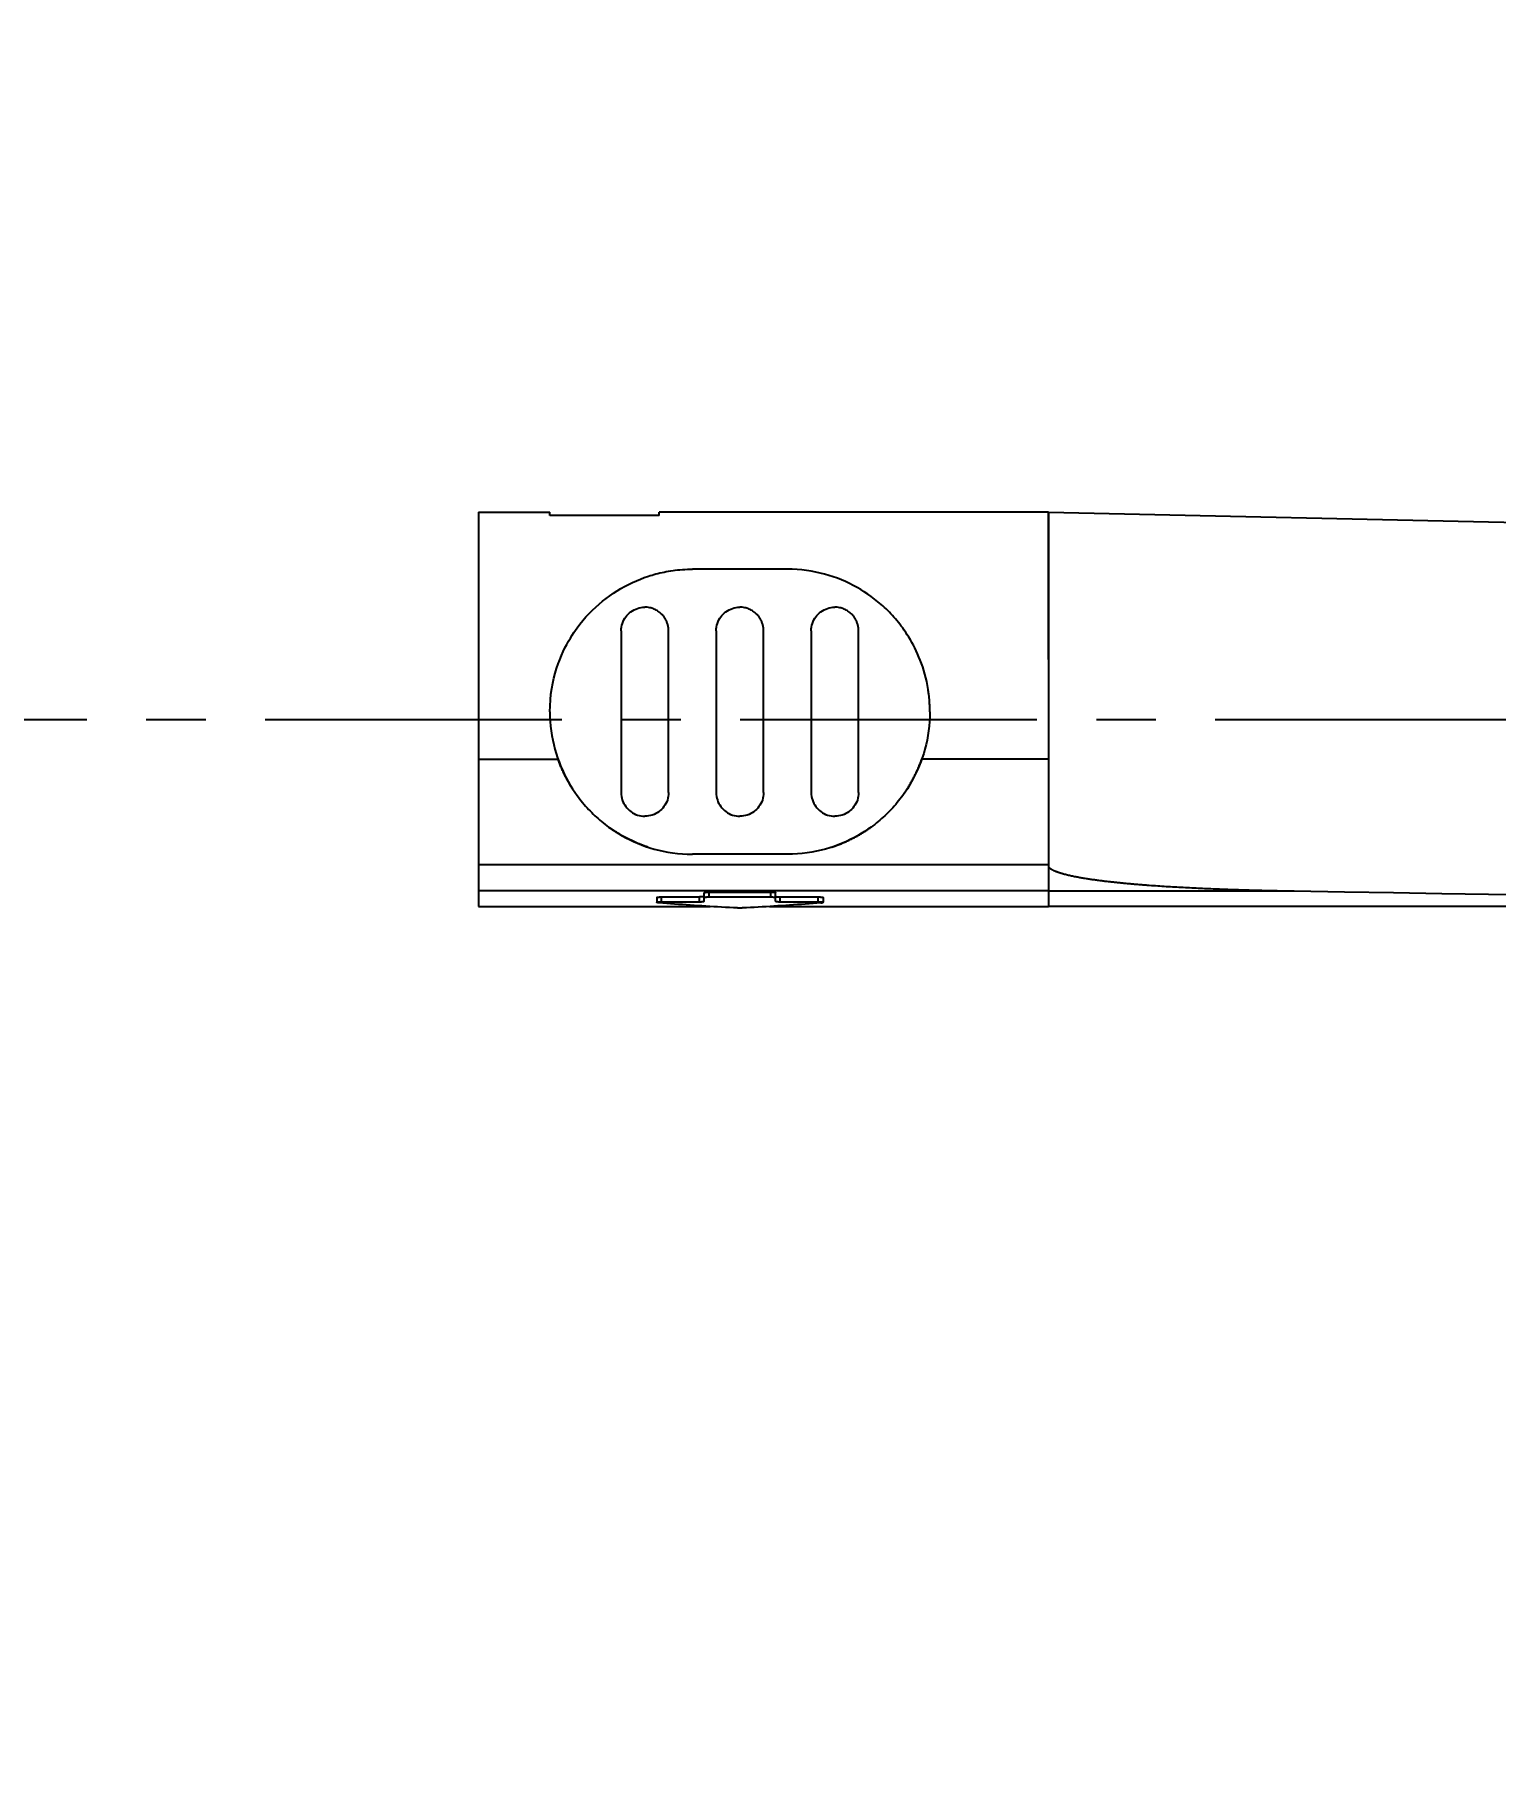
# Model space of a CAD drawing. Header units: inches. Extents: x 0 to 77285, y -118 to 40065.
# Drawn here: x 12879.8 to 12910.55, y 23683.55 to 23719.97 of the extents above; entities that cross this region are included whole.
import ezdxf

# ---------------------------------------------------------------- set-up
doc = ezdxf.new("R2010")
doc.units = ezdxf.units.IN
doc.header["$LTSCALE"] = 5
doc.header["$MEASUREMENT"] = 0
doc.linetypes.add('CENTER', pattern=[2, 1.25, -0.25, 0.25, -0.25])
doc.layers.add('11', color=1, linetype='CENTER')
doc.layers.add('55', color=5, linetype='Continuous')
doc.styles.add('SCI', font='')
doc.styles.get('SCI').set_extended_font_data('Gulim')
doc.dimstyles.new('SCH', dxfattribs={"dimtxt": 2.5, "dimasz": 2, "dimexe": 1.25, "dimexo": 0.625, "dimtad": 1, "dimdec": 8, "dimtxsty": 'SCI', "dimcen": 2.5, "dimclrd": 4, "dimclre": 4, "dimclrt": 7, "dimadec": 8, "dimazin": 2, "dimtfac": 1, "dimtdec": 8, "dimtmove": 0, "dimatfit": 3, "dimfxl": 1, "dimarcsym": 0})

# ---------------------------------------------------------------- blocks, each defined once
blk = doc.blocks.new('A$Cd609bd9b')
for p, q in [((-4.361, -358.504), (-3.898, -337.004)), ((3.942, -337.004), (3.942, -358.504)), ((3.612, -358.504), (3.612, -353.336)), ((-1.262, -358.504), (-4.361, -358.504)), ((-4.361, -358.504), (0.839, -358.504)), ((-4.361, -358.504), (-4.361, -366.704)), ((0.839, -358.504), (3.942, -358.504)), ((0.839, -358.504), (0.839, -361.176)), ((3.064, -358.504), (3.064, -370.504)), ((3.609, -358.504), (3.609, -370.504)), ((0.839, -361.176), (0.839, -361.176)), ((1.539, -362.504), (-1.861, -362.504)), ((2.547, -362.712), (2.547, -362.713)), ((3.839, -363.354), (3.738, -363.354)), ((3.839, -364.154), (3.839, -363.354)), ((-1.861, -363.504), (1.539, -363.504)), ((-3.161, -364.004), (-3.161, -366.004)), ((2.839, -364.004), (2.839, -366.004)), ((3.839, -364.154), (3.738, -364.154)), ((1.539, -364.504), (-1.861, -364.504)), ((3.737, -364.354), (3.636, -364.354)), ((3.825, -364.254), (3.652, -364.254)), ((3.737, -365.654), (3.737, -364.354)), ((-1.861, -365.504), (1.539, -365.504)), ((3.737, -365.654), (3.636, -365.654)), ((3.825, -365.754), (3.652, -365.754)), ((3.839, -365.854), (3.738, -365.854)), ((3.839, -366.654), (3.839, -365.854)), ((-4.293, -366.704), (-4.361, -366.704)), ((1.539, -366.504), (-1.861, -366.504)), ((3.839, -366.654), (3.738, -366.654)), ((2.547, -367.295), (2.547, -367.296)), ((-1.861, -367.504), (1.539, -367.504)), ((0.839, -370.504), (0.839, -368.833)), ((0.839, -368.833), (0.839, -368.833)), ((-4.361, -370.504), (-4.361, -369.004)), ((-4.293, -369.004), (-4.361, -369.004)), ((-4.361, -370.504), (3.939, -370.504))]:
    blk.add_line(p, q)
for points in [[(3.612, -353.336), (3.63, -352.278), (3.647, -351.243), (3.663, -350.23), (3.68, -349.241), (3.696, -348.275), (3.711, -347.334), (3.726, -346.418), (3.741, -345.527), (3.755, -344.662), (3.768, -343.823), (3.781, -343.011), (3.794, -342.227), (3.806, -341.47), (3.818, -340.743), (3.829, -340.044), (3.84, -339.375), (3.85, -338.736), (3.86, -338.127), (3.869, -337.55), (3.878, -337.004)], [(3.108, -358.504), (3.111, -358.501), (3.114, -358.499), (3.117, -358.496), (3.12, -358.493), (3.123, -358.49), (3.125, -358.486), (3.128, -358.483), (3.131, -358.48), (3.133, -358.477), (3.136, -358.473), (3.138, -358.47), (3.14, -358.466), (3.143, -358.463), (3.145, -358.46), (3.147, -358.456), (3.15, -358.452), (3.152, -358.449), (3.154, -358.445), (3.156, -358.442), (3.158, -358.438), (3.16, -358.434), (3.162, -358.43), (3.164, -358.426), (3.166, -358.423), (3.168, -358.419), (3.17, -358.415), (3.172, -358.411), (3.174, -358.407), (3.176, -358.403), (3.178, -358.399), (3.18, -358.395), (3.182, -358.391), (3.184, -358.387), (3.185, -358.383), (3.187, -358.379), (3.189, -358.375), (3.191, -358.37), (3.192, -358.366), (3.194, -358.362), (3.196, -358.358), (3.197, -358.354), (3.199, -358.35), (3.2, -358.346), (3.202, -358.342), (3.204, -358.338), (3.205, -358.334), (3.207, -358.329), (3.208, -358.325), (3.21, -358.321), (3.211, -358.317), (3.213, -358.313), (3.214, -358.309), (3.216, -358.305), (3.217, -358.3), (3.218, -358.296), (3.22, -358.292), (3.221, -358.288), (3.223, -358.284), (3.224, -358.28), (3.225, -358.275), (3.227, -358.271), (3.228, -358.267), (3.229, -358.263), (3.231, -358.259), (3.232, -358.255), (3.233, -358.251), (3.234, -358.247), (3.236, -358.242), (3.237, -358.238), (3.238, -358.234), (3.239, -358.23), (3.241, -358.226), (3.242, -358.222), (3.243, -358.217), (3.244, -358.213), (3.245, -358.209), (3.247, -358.205), (3.248, -358.201), (3.249, -358.197), (3.25, -358.192), (3.256, -358.171), (3.261, -358.15), (3.267, -358.129), (3.272, -358.107), (3.277, -358.086), (3.282, -358.065), (3.287, -358.043), (3.292, -358.021), (3.296, -358), (3.301, -357.978), (3.305, -357.957), (3.309, -357.935), (3.314, -357.913), (3.318, -357.892), (3.322, -357.87), (3.326, -357.848), (3.329, -357.826), (3.333, -357.804), (3.337, -357.783), (3.341, -357.761), (3.344, -357.739), (3.348, -357.717), (3.351, -357.695), (3.355, -357.673), (3.358, -357.651), (3.361, -357.629), (3.364, -357.607), (3.368, -357.585), (3.371, -357.563), (3.374, -357.541), (3.377, -357.519), (3.38, -357.497), (3.383, -357.475), (3.386, -357.453), (3.389, -357.43), (3.392, -357.408), (3.394, -357.386), (3.397, -357.364), (3.4, -357.342), (3.403, -357.32), (3.405, -357.298), (3.408, -357.276), (3.41, -357.253), (3.413, -357.231), (3.415, -357.209), (3.418, -357.187), (3.42, -357.165), (3.423, -357.142), (3.425, -357.12), (3.428, -357.098), (3.43, -357.076), (3.432, -357.054), (3.434, -357.031), (3.437, -357.009), (3.439, -356.987), (3.441, -356.965), (3.443, -356.943), (3.445, -356.92), (3.447, -356.898), (3.45, -356.876), (3.452, -356.854), (3.454, -356.831), (3.456, -356.809), (3.458, -356.787), (3.46, -356.765), (3.462, -356.742), (3.464, -356.72), (3.466, -356.698), (3.467, -356.675), (3.469, -356.653), (3.471, -356.631), (3.473, -356.609), (3.475, -356.586), (3.477, -356.564), (3.478, -356.542), (3.48, -356.519), (3.482, -356.497), (3.484, -356.475), (3.485, -356.452), (3.487, -356.43), (3.49, -356.386), (3.494, -356.341), (3.497, -356.296), (3.5, -356.252), (3.503, -356.207), (3.506, -356.162), (3.509, -356.118), (3.512, -356.073), (3.515, -356.028), (3.517, -355.984), (3.52, -355.939), (3.523, -355.894), (3.525, -355.85), (3.528, -355.805), (3.531, -355.76), (3.533, -355.715), (3.535, -355.671), (3.538, -355.626), (3.54, -355.581), (3.542, -355.537), (3.545, -355.492), (3.547, -355.447), (3.549, -355.402), (3.551, -355.358), (3.553, -355.313), (3.555, -355.268), (3.557, -355.223), (3.559, -355.178), (3.561, -355.134), (3.563, -355.089), (3.565, -355.044), (3.567, -354.999), (3.568, -354.955), (3.57, -354.91), (3.572, -354.865), (3.574, -354.82), (3.575, -354.775), (3.577, -354.73), (3.578, -354.686), (3.58, -354.641), (3.581, -354.596), (3.583, -354.551), (3.584, -354.506), (3.586, -354.462), (3.587, -354.417), (3.588, -354.372), (3.59, -354.327), (3.591, -354.282), (3.592, -354.237), (3.594, -354.193), (3.595, -354.148), (3.596, -354.103), (3.597, -354.058), (3.598, -354.013), (3.599, -353.968), (3.6, -353.923), (3.601, -353.879), (3.602, -353.834), (3.603, -353.789), (3.604, -353.744), (3.605, -353.724), (3.605, -353.703), (3.606, -353.683), (3.606, -353.662), (3.607, -353.642), (3.607, -353.622), (3.607, -353.601), (3.608, -353.581), (3.608, -353.56), (3.609, -353.54), (3.609, -353.52), (3.609, -353.499), (3.61, -353.479), (3.61, -353.458), (3.61, -353.438), (3.611, -353.418), (3.611, -353.397), (3.611, -353.377), (3.612, -353.356), (3.612, -353.336)], [(3.939, -364.379), (3.939, -364.086), (3.939, -363.792), (3.939, -363.498), (3.939, -363.204), (3.939, -362.911), (3.939, -362.617), (3.939, -362.323), (3.939, -362.029), (3.939, -361.736), (3.939, -361.442), (3.939, -361.148), (3.939, -360.854), (3.939, -360.56), (3.939, -360.267), (3.939, -359.973), (3.939, -359.679), (3.939, -359.385), (3.939, -359.092), (3.939, -358.798), (3.939, -358.504)], [(-0.161, -361.004), (-0.185, -361.004), (-0.209, -361.005), (-0.232, -361.005), (-0.256, -361.006), (-0.28, -361.006), (-0.303, -361.008), (-0.327, -361.009), (-0.351, -361.01), (-0.374, -361.012), (-0.398, -361.013), (-0.421, -361.015), (-0.445, -361.018), (-0.468, -361.02), (-0.491, -361.022), (-0.515, -361.025), (-0.538, -361.028), (-0.561, -361.031), (-0.584, -361.034), (-0.607, -361.038), (-0.63, -361.041), (-0.714, -361.056), (-0.796, -361.072), (-0.875, -361.09), (-0.953, -361.111), (-1.029, -361.132), (-1.103, -361.156), (-1.175, -361.18), (-1.244, -361.207), (-1.312, -361.234), (-1.378, -361.262), (-1.442, -361.291), (-1.504, -361.322), (-1.564, -361.352), (-1.621, -361.384), (-1.677, -361.415), (-1.731, -361.448), (-1.782, -361.48), (-1.832, -361.512), (-1.879, -361.545), (-1.925, -361.577), (-1.964, -361.606), (-2.003, -361.636), (-2.042, -361.667), (-2.079, -361.698), (-2.116, -361.729), (-2.153, -361.761), (-2.188, -361.793), (-2.223, -361.825), (-2.257, -361.858), (-2.291, -361.891), (-2.324, -361.925), (-2.356, -361.959), (-2.387, -361.993), (-2.418, -362.028), (-2.448, -362.063), (-2.478, -362.098), (-2.506, -362.133), (-2.534, -362.169), (-2.562, -362.205), (-2.588, -362.241), (-2.638, -362.312), (-2.687, -362.385), (-2.733, -362.46), (-2.778, -362.537), (-2.821, -362.616), (-2.862, -362.697), (-2.9, -362.78), (-2.936, -362.865), (-2.97, -362.951), (-3.002, -363.04), (-3.031, -363.129), (-3.057, -363.221), (-3.081, -363.314), (-3.102, -363.408), (-3.119, -363.504), (-3.134, -363.601), (-3.146, -363.7), (-3.154, -363.8), (-3.159, -363.902), (-3.161, -364.004)], [(-0.161, -361.004), (-0.058, -361.006), (0.044, -361.011), (0.144, -361.02), (0.243, -361.031), (0.341, -361.046), (0.437, -361.064), (0.532, -361.085), (0.625, -361.109), (0.717, -361.135), (0.806, -361.164), (0.894, -361.196), (0.981, -361.23), (1.065, -361.266), (1.148, -361.305), (1.229, -361.346), (1.307, -361.388), (1.384, -361.433), (1.459, -361.479), (1.532, -361.527), (1.602, -361.577), (1.64, -361.605), (1.678, -361.634), (1.716, -361.664), (1.752, -361.694), (1.789, -361.724), (1.824, -361.755), (1.859, -361.787), (1.894, -361.819), (1.928, -361.851), (1.962, -361.884), (1.995, -361.918), (2.027, -361.952), (2.059, -361.986), (2.09, -362.021), (2.121, -362.057), (2.151, -362.093), (2.181, -362.129), (2.21, -362.166), (2.238, -362.203), (2.266, -362.241), (2.314, -362.308), (2.36, -362.378), (2.405, -362.451), (2.449, -362.525), (2.491, -362.602), (2.531, -362.681), (2.57, -362.763), (2.606, -362.847), (2.641, -362.932), (2.673, -363.02), (2.703, -363.11), (2.73, -363.202), (2.754, -363.296), (2.776, -363.391), (2.794, -363.489), (2.81, -363.589), (2.822, -363.69), (2.831, -363.793), (2.837, -363.898), (2.839, -364.004)], [(0.766, -361.151), (0.77, -361.152), (0.773, -361.153), (0.777, -361.155), (0.781, -361.156), (0.784, -361.157), (0.788, -361.158), (0.791, -361.159), (0.795, -361.161), (0.799, -361.162), (0.802, -361.163), (0.806, -361.164), (0.81, -361.166), (0.813, -361.167), (0.817, -361.168), (0.821, -361.169), (0.824, -361.171), (0.828, -361.172), (0.832, -361.173), (0.835, -361.174), (0.839, -361.176)], [(1.564, -361.55), (1.559, -361.547), (1.555, -361.544), (1.551, -361.541), (1.547, -361.538), (1.542, -361.535), (1.538, -361.532), (1.534, -361.529), (1.53, -361.526), (1.525, -361.523), (1.521, -361.52), (1.517, -361.517), (1.513, -361.514), (1.508, -361.512), (1.504, -361.509), (1.5, -361.506), (1.495, -361.503), (1.491, -361.5), (1.487, -361.497), (1.482, -361.494), (1.478, -361.492), (1.46, -361.48), (1.442, -361.469), (1.424, -361.457), (1.406, -361.446), (1.388, -361.435), (1.369, -361.424), (1.351, -361.413), (1.332, -361.402), (1.314, -361.392), (1.295, -361.381), (1.276, -361.371), (1.257, -361.361), (1.238, -361.351), (1.219, -361.341), (1.2, -361.331), (1.181, -361.321), (1.162, -361.312), (1.142, -361.302), (1.123, -361.293), (1.104, -361.284), (1.091, -361.278), (1.078, -361.272), (1.065, -361.266), (1.052, -361.26), (1.038, -361.254), (1.025, -361.249), (1.012, -361.243), (0.999, -361.238), (0.986, -361.232), (0.973, -361.227), (0.959, -361.221), (0.946, -361.216), (0.933, -361.211), (0.919, -361.205), (0.906, -361.2), (0.893, -361.195), (0.879, -361.19), (0.866, -361.185), (0.852, -361.18), (0.839, -361.176)], [(2.689, -363.068), (2.687, -363.063), (2.685, -363.057), (2.683, -363.051), (2.681, -363.045), (2.68, -363.04), (2.678, -363.034), (2.676, -363.028), (2.674, -363.022), (2.672, -363.017), (2.67, -363.011), (2.668, -363.005), (2.666, -363), (2.664, -362.994), (2.662, -362.988), (2.659, -362.982), (2.657, -362.977), (2.655, -362.971), (2.653, -362.965), (2.651, -362.96), (2.649, -362.954), (2.642, -362.934), (2.634, -362.915), (2.626, -362.895), (2.618, -362.875), (2.61, -362.856), (2.602, -362.836), (2.594, -362.817), (2.585, -362.797), (2.577, -362.778), (2.568, -362.759), (2.559, -362.739), (2.55, -362.72), (2.541, -362.701), (2.532, -362.682), (2.523, -362.663), (2.513, -362.644), (2.503, -362.626), (2.494, -362.607), (2.484, -362.588), (2.474, -362.57), (2.465, -362.554), (2.456, -362.537), (2.447, -362.521), (2.438, -362.505), (2.428, -362.489), (2.419, -362.473), (2.409, -362.457), (2.4, -362.442), (2.39, -362.426), (2.38, -362.41), (2.37, -362.394), (2.36, -362.379), (2.35, -362.363), (2.34, -362.348), (2.33, -362.333), (2.32, -362.317), (2.309, -362.302), (2.299, -362.287), (2.288, -362.272), (2.277, -362.257)], [(-1.861, -362.504), (-1.88, -362.504), (-1.898, -362.505), (-1.916, -362.507), (-1.934, -362.509), (-1.951, -362.512), (-1.968, -362.516), (-1.984, -362.519), (-2, -362.524), (-2.015, -362.529), (-2.03, -362.534), (-2.045, -362.539), (-2.059, -362.545), (-2.073, -362.551), (-2.086, -362.558), (-2.099, -362.564), (-2.111, -362.571), (-2.123, -362.578), (-2.134, -362.585), (-2.145, -362.592), (-2.155, -362.6), (-2.172, -362.613), (-2.189, -362.627), (-2.206, -362.642), (-2.222, -362.658), (-2.237, -362.674), (-2.251, -362.692), (-2.265, -362.71), (-2.278, -362.729), (-2.291, -362.748), (-2.302, -362.768), (-2.313, -362.789), (-2.323, -362.811), (-2.331, -362.833), (-2.339, -362.856), (-2.346, -362.879), (-2.351, -362.903), (-2.355, -362.928), (-2.359, -362.953), (-2.361, -362.978), (-2.361, -363.004)], [(1.539, -362.504), (1.581, -362.506), (1.621, -362.511), (1.661, -362.519), (1.699, -362.53), (1.736, -362.544), (1.771, -362.561), (1.805, -362.581), (1.837, -362.602), (1.867, -362.627), (1.894, -362.653), (1.92, -362.681), (1.944, -362.712), (1.965, -362.744), (1.984, -362.777), (2, -362.812), (2.014, -362.849), (2.025, -362.886), (2.032, -362.925), (2.037, -362.964), (2.039, -363.004)], [(-1.861, -363.504), (-1.903, -363.502), (-1.944, -363.497), (-1.984, -363.489), (-2.022, -363.478), (-2.059, -363.464), (-2.094, -363.447), (-2.128, -363.428), (-2.159, -363.406), (-2.189, -363.382), (-2.217, -363.355), (-2.243, -363.327), (-2.267, -363.297), (-2.288, -363.265), (-2.307, -363.231), (-2.323, -363.196), (-2.336, -363.16), (-2.347, -363.122), (-2.355, -363.084), (-2.36, -363.044), (-2.361, -363.004)], [(1.539, -363.504), (1.58, -363.502), (1.62, -363.498), (1.659, -363.49), (1.696, -363.479), (1.733, -363.465), (1.768, -363.449), (1.802, -363.429), (1.834, -363.408), (1.864, -363.384), (1.892, -363.358), (1.918, -363.33), (1.942, -363.3), (1.964, -363.268), (1.983, -363.234), (1.999, -363.199), (2.013, -363.163), (2.024, -363.125), (2.032, -363.086), (2.037, -363.045), (2.039, -363.004)], [(3.738, -363.354), (3.738, -363.351), (3.738, -363.349), (3.738, -363.346), (3.738, -363.343), (3.738, -363.341), (3.738, -363.338), (3.738, -363.335), (3.739, -363.333), (3.739, -363.33), (3.739, -363.327), (3.739, -363.325), (3.739, -363.322), (3.739, -363.32), (3.739, -363.317), (3.739, -363.315), (3.739, -363.312), (3.74, -363.31), (3.74, -363.307), (3.74, -363.305), (3.74, -363.303), (3.74, -363.301), (3.74, -363.299), (3.741, -363.297), (3.741, -363.295), (3.741, -363.293), (3.741, -363.291), (3.741, -363.289), (3.742, -363.287), (3.742, -363.286), (3.742, -363.284), (3.742, -363.282), (3.742, -363.281), (3.743, -363.279), (3.743, -363.278), (3.743, -363.276), (3.743, -363.275), (3.744, -363.273), (3.744, -363.272), (3.744, -363.27), (3.744, -363.269), (3.745, -363.268), (3.745, -363.268), (3.745, -363.267), (3.745, -363.267), (3.745, -363.266), (3.745, -363.265), (3.745, -363.265), (3.746, -363.264), (3.746, -363.264), (3.746, -363.263), (3.746, -363.262), (3.746, -363.262), (3.746, -363.261), (3.746, -363.261), (3.747, -363.261), (3.747, -363.26), (3.747, -363.26), (3.747, -363.259), (3.747, -363.259), (3.747, -363.258)], [(3.738, -364.154), (3.738, -364.114), (3.738, -364.074), (3.738, -364.034), (3.738, -363.994), (3.738, -363.954), (3.738, -363.914), (3.738, -363.874), (3.738, -363.834), (3.738, -363.794), (3.738, -363.754), (3.738, -363.714), (3.738, -363.674), (3.738, -363.634), (3.738, -363.594), (3.738, -363.554), (3.738, -363.514), (3.738, -363.474), (3.738, -363.434), (3.738, -363.394), (3.738, -363.354)], [(3.747, -363.258), (3.748, -363.258), (3.748, -363.258), (3.748, -363.257), (3.748, -363.257), (3.748, -363.257), (3.748, -363.256), (3.749, -363.256), (3.749, -363.256), (3.749, -363.255), (3.749, -363.255), (3.749, -363.255), (3.75, -363.255), (3.75, -363.255), (3.75, -363.255), (3.75, -363.254), (3.75, -363.254), (3.751, -363.254), (3.751, -363.254), (3.751, -363.254), (3.751, -363.254)], [(3.751, -363.254), (3.756, -363.254), (3.761, -363.254), (3.766, -363.254), (3.771, -363.254), (3.776, -363.254), (3.781, -363.254), (3.786, -363.254), (3.791, -363.254), (3.796, -363.254), (3.801, -363.254), (3.806, -363.254), (3.811, -363.254), (3.816, -363.254), (3.821, -363.254), (3.826, -363.254), (3.831, -363.254), (3.836, -363.254), (3.841, -363.254), (3.846, -363.254), (3.851, -363.254)], [(3.839, -363.354), (3.839, -363.347), (3.839, -363.34), (3.839, -363.334), (3.839, -363.327), (3.839, -363.321), (3.84, -363.315), (3.84, -363.309), (3.84, -363.304), (3.841, -363.298), (3.841, -363.293), (3.842, -363.288), (3.842, -363.284), (3.843, -363.279), (3.844, -363.275), (3.844, -363.272), (3.845, -363.268), (3.846, -363.265), (3.846, -363.263), (3.847, -363.26), (3.848, -363.258)], [(3.848, -363.258), (3.848, -363.258), (3.848, -363.258), (3.848, -363.257), (3.848, -363.257), (3.849, -363.256), (3.849, -363.256), (3.849, -363.256), (3.849, -363.256), (3.849, -363.255), (3.85, -363.255), (3.85, -363.255), (3.85, -363.255), (3.85, -363.254), (3.85, -363.254), (3.85, -363.254), (3.851, -363.254), (3.851, -363.254), (3.851, -363.254), (3.851, -363.254), (3.851, -363.254)], [(3.862, -363.299), (3.861, -363.296), (3.861, -363.292), (3.861, -363.289), (3.86, -363.286), (3.86, -363.283), (3.86, -363.28), (3.859, -363.277), (3.859, -363.274), (3.858, -363.271), (3.858, -363.269), (3.857, -363.266), (3.857, -363.264), (3.856, -363.262), (3.855, -363.26), (3.855, -363.258), (3.854, -363.257), (3.854, -363.255), (3.853, -363.255), (3.852, -363.254), (3.851, -363.254)], [(3.862, -363.299), (3.868, -363.381), (3.875, -363.463), (3.881, -363.546), (3.887, -363.628), (3.894, -363.71), (3.9, -363.793), (3.905, -363.875), (3.911, -363.958), (3.917, -364.04), (3.922, -364.123), (3.928, -364.205), (3.933, -364.288), (3.938, -364.37), (3.943, -364.453), (3.948, -364.535), (3.953, -364.618), (3.957, -364.701), (3.962, -364.783), (3.966, -364.866), (3.97, -364.949)], [(3.725, -364.254), (3.725, -364.254), (3.726, -364.254), (3.726, -364.254), (3.726, -364.254), (3.727, -364.253), (3.727, -364.253), (3.728, -364.252), (3.728, -364.252), (3.728, -364.251), (3.729, -364.25), (3.729, -364.25), (3.729, -364.249), (3.73, -364.248), (3.73, -364.247), (3.73, -364.246), (3.731, -364.245), (3.731, -364.244), (3.731, -364.242), (3.732, -364.241), (3.732, -364.24), (3.732, -364.239), (3.732, -364.237), (3.733, -364.236), (3.733, -364.235), (3.733, -364.233), (3.733, -364.232), (3.734, -364.23), (3.734, -364.228), (3.734, -364.227), (3.734, -364.225), (3.735, -364.223), (3.735, -364.222), (3.735, -364.22), (3.735, -364.218), (3.735, -364.216), (3.736, -364.214), (3.736, -364.212), (3.736, -364.21), (3.736, -364.208), (3.736, -364.206), (3.737, -364.204), (3.737, -364.202), (3.737, -364.199), (3.737, -364.197), (3.737, -364.194), (3.737, -364.192), (3.737, -364.189), (3.738, -364.187), (3.738, -364.184), (3.738, -364.181), (3.738, -364.179), (3.738, -364.176), (3.738, -364.173), (3.738, -364.17), (3.738, -364.168), (3.738, -364.165), (3.738, -364.162), (3.738, -364.16), (3.738, -364.157), (3.738, -364.154)], [(3.825, -364.254), (3.827, -364.254), (3.828, -364.253), (3.829, -364.251), (3.83, -364.249), (3.831, -364.246), (3.832, -364.243), (3.832, -364.239), (3.833, -364.235), (3.834, -364.23), (3.835, -364.225), (3.836, -364.219), (3.836, -364.213), (3.837, -364.206), (3.837, -364.2), (3.838, -364.193), (3.838, -364.185), (3.838, -364.178), (3.838, -364.17), (3.839, -364.162), (3.839, -364.154)], [(-1.861, -364.504), (-1.88, -364.504), (-1.898, -364.505), (-1.916, -364.507), (-1.934, -364.509), (-1.951, -364.512), (-1.968, -364.516), (-1.984, -364.519), (-2, -364.524), (-2.015, -364.529), (-2.03, -364.534), (-2.045, -364.539), (-2.059, -364.545), (-2.073, -364.551), (-2.086, -364.558), (-2.099, -364.564), (-2.111, -364.571), (-2.123, -364.578), (-2.134, -364.585), (-2.145, -364.592), (-2.155, -364.6), (-2.172, -364.613), (-2.189, -364.627), (-2.206, -364.642), (-2.222, -364.658), (-2.237, -364.674), (-2.251, -364.692), (-2.265, -364.71), (-2.278, -364.729), (-2.291, -364.748), (-2.302, -364.768), (-2.313, -364.789), (-2.323, -364.811), (-2.331, -364.833), (-2.339, -364.856), (-2.346, -364.879), (-2.351, -364.903), (-2.355, -364.928), (-2.359, -364.953), (-2.361, -364.978), (-2.361, -365.004)], [(1.539, -364.504), (1.581, -364.506), (1.621, -364.511), (1.661, -364.519), (1.699, -364.53), (1.736, -364.544), (1.771, -364.561), (1.805, -364.581), (1.837, -364.602), (1.867, -364.627), (1.894, -364.653), (1.92, -364.681), (1.944, -364.712), (1.965, -364.744), (1.984, -364.777), (2, -364.812), (2.014, -364.849), (2.025, -364.886), (2.032, -364.925), (2.037, -364.964), (2.039, -365.004)], [(3.636, -364.354), (3.636, -364.351), (3.636, -364.349), (3.636, -364.346), (3.636, -364.343), (3.636, -364.341), (3.636, -364.338), (3.637, -364.335), (3.637, -364.333), (3.637, -364.33), (3.637, -364.327), (3.637, -364.325), (3.637, -364.322), (3.637, -364.319), (3.637, -364.317), (3.638, -364.314), (3.638, -364.312), (3.638, -364.309), (3.638, -364.307), (3.638, -364.305), (3.639, -364.302), (3.639, -364.3), (3.639, -364.298), (3.639, -364.296), (3.639, -364.294), (3.64, -364.293), (3.64, -364.291), (3.64, -364.289), (3.64, -364.287), (3.641, -364.285), (3.641, -364.284), (3.641, -364.282), (3.641, -364.28), (3.642, -364.279), (3.642, -364.277), (3.642, -364.276), (3.643, -364.274), (3.643, -364.273), (3.643, -364.271), (3.644, -364.27), (3.644, -364.269), (3.644, -364.267), (3.645, -364.266), (3.645, -364.265), (3.645, -364.264), (3.646, -364.263), (3.646, -364.261), (3.647, -364.26), (3.647, -364.26), (3.647, -364.259), (3.648, -364.258), (3.648, -364.257), (3.649, -364.257), (3.649, -364.256), (3.65, -364.256), (3.65, -364.255), (3.65, -364.255), (3.651, -364.254), (3.651, -364.254), (3.652, -364.254), (3.652, -364.254)], [(3.636, -365.654), (3.636, -365.589), (3.636, -365.524), (3.636, -365.459), (3.636, -365.394), (3.636, -365.329), (3.636, -365.264), (3.636, -365.199), (3.636, -365.134), (3.636, -365.069), (3.636, -365.004), (3.636, -364.939), (3.636, -364.874), (3.636, -364.809), (3.636, -364.744), (3.636, -364.679), (3.636, -364.614), (3.636, -364.549), (3.636, -364.484), (3.636, -364.419), (3.636, -364.354)], [(3.737, -364.354), (3.737, -364.346), (3.738, -364.338), (3.738, -364.33), (3.738, -364.323), (3.739, -364.316), (3.739, -364.309), (3.74, -364.302), (3.74, -364.295), (3.741, -364.289), (3.742, -364.284), (3.743, -364.278), (3.744, -364.274), (3.745, -364.269), (3.746, -364.265), (3.747, -364.262), (3.748, -364.259), (3.749, -364.257), (3.751, -364.255), (3.752, -364.254), (3.753, -364.254)], [(-1.861, -365.504), (-1.903, -365.502), (-1.944, -365.497), (-1.984, -365.489), (-2.022, -365.478), (-2.059, -365.464), (-2.094, -365.447), (-2.128, -365.428), (-2.159, -365.406), (-2.189, -365.382), (-2.217, -365.355), (-2.243, -365.327), (-2.267, -365.297), (-2.288, -365.265), (-2.307, -365.231), (-2.323, -365.196), (-2.336, -365.16), (-2.347, -365.122), (-2.355, -365.084), (-2.36, -365.044), (-2.361, -365.004)], [(1.539, -365.504), (1.58, -365.502), (1.62, -365.498), (1.659, -365.49), (1.696, -365.479), (1.733, -365.465), (1.768, -365.449), (1.802, -365.429), (1.834, -365.408), (1.864, -365.384), (1.892, -365.358), (1.918, -365.33), (1.942, -365.3), (1.964, -365.268), (1.983, -365.234), (1.999, -365.199), (2.013, -365.163), (2.024, -365.125), (2.032, -365.086), (2.037, -365.045), (2.039, -365.004)], [(3.97, -365.06), (3.966, -365.142), (3.962, -365.225), (3.957, -365.308), (3.953, -365.39), (3.948, -365.473), (3.943, -365.555), (3.938, -365.638), (3.933, -365.72), (3.928, -365.803), (3.922, -365.886), (3.917, -365.968), (3.911, -366.051), (3.905, -366.133), (3.9, -366.215), (3.894, -366.298), (3.887, -366.38), (3.881, -366.463), (3.875, -366.545), (3.868, -366.627), (3.862, -366.71)], [(3.97, -364.949), (3.97, -364.953), (3.971, -364.958), (3.971, -364.964), (3.971, -364.969), (3.971, -364.975), (3.971, -364.98), (3.971, -364.986), (3.971, -364.992), (3.971, -364.998), (3.972, -365.004), (3.971, -365.01), (3.971, -365.016), (3.971, -365.022), (3.971, -365.028), (3.971, -365.034), (3.971, -365.039), (3.971, -365.045), (3.971, -365.05), (3.97, -365.055), (3.97, -365.06)], [(3.652, -365.754), (3.652, -365.754), (3.651, -365.754), (3.651, -365.754), (3.65, -365.754), (3.65, -365.753), (3.65, -365.753), (3.649, -365.752), (3.649, -365.752), (3.648, -365.751), (3.648, -365.75), (3.648, -365.75), (3.647, -365.749), (3.647, -365.748), (3.646, -365.747), (3.646, -365.746), (3.646, -365.745), (3.645, -365.744), (3.645, -365.743), (3.644, -365.741), (3.644, -365.74), (3.644, -365.739), (3.643, -365.737), (3.643, -365.736), (3.643, -365.735), (3.642, -365.733), (3.642, -365.732), (3.642, -365.73), (3.642, -365.729), (3.641, -365.727), (3.641, -365.725), (3.641, -365.724), (3.64, -365.722), (3.64, -365.72), (3.64, -365.718), (3.64, -365.716), (3.64, -365.714), (3.639, -365.713), (3.639, -365.711), (3.639, -365.709), (3.639, -365.707), (3.638, -365.704), (3.638, -365.702), (3.638, -365.699), (3.638, -365.697), (3.638, -365.694), (3.637, -365.692), (3.637, -365.689), (3.637, -365.687), (3.637, -365.684), (3.637, -365.681), (3.637, -365.679), (3.637, -365.676), (3.637, -365.673), (3.636, -365.671), (3.636, -365.668), (3.636, -365.665), (3.636, -365.662), (3.636, -365.66), (3.636, -365.657), (3.636, -365.654)], [(3.725, -365.754), (3.725, -365.754), (3.726, -365.754), (3.726, -365.754), (3.726, -365.755), (3.727, -365.755), (3.727, -365.756), (3.728, -365.756), (3.728, -365.757), (3.728, -365.757), (3.729, -365.758), (3.729, -365.759), (3.729, -365.76), (3.73, -365.76), (3.73, -365.761), (3.73, -365.762), (3.731, -365.764), (3.731, -365.765), (3.731, -365.766), (3.732, -365.767), (3.732, -365.769), (3.732, -365.77), (3.732, -365.771), (3.733, -365.773), (3.733, -365.774), (3.733, -365.776), (3.733, -365.777), (3.734, -365.779), (3.734, -365.78), (3.734, -365.782), (3.734, -365.784), (3.735, -365.785), (3.735, -365.787), (3.735, -365.789), (3.735, -365.791), (3.735, -365.793), (3.736, -365.794), (3.736, -365.796), (3.736, -365.798), (3.736, -365.8), (3.736, -365.802), (3.737, -365.805), (3.737, -365.807), (3.737, -365.809), (3.737, -365.812), (3.737, -365.814), (3.737, -365.817), (3.737, -365.819), (3.738, -365.822), (3.738, -365.825), (3.738, -365.827), (3.738, -365.83), (3.738, -365.833), (3.738, -365.835), (3.738, -365.838), (3.738, -365.841), (3.738, -365.843), (3.738, -365.846), (3.738, -365.849), (3.738, -365.851), (3.738, -365.854)], [(3.753, -365.754), (3.752, -365.754), (3.751, -365.753), (3.749, -365.751), (3.748, -365.749), (3.747, -365.746), (3.746, -365.743), (3.745, -365.739), (3.744, -365.735), (3.743, -365.73), (3.742, -365.725), (3.741, -365.719), (3.74, -365.713), (3.74, -365.707), (3.739, -365.7), (3.739, -365.693), (3.738, -365.686), (3.738, -365.678), (3.738, -365.671), (3.737, -365.662), (3.737, -365.654)], [(3.738, -366.654), (3.738, -366.614), (3.738, -366.574), (3.738, -366.534), (3.738, -366.494), (3.738, -366.454), (3.738, -366.414), (3.738, -366.374), (3.738, -366.334), (3.738, -366.294), (3.738, -366.254), (3.738, -366.214), (3.738, -366.174), (3.738, -366.134), (3.738, -366.094), (3.738, -366.054), (3.738, -366.014), (3.738, -365.974), (3.738, -365.934), (3.738, -365.894), (3.738, -365.854)], [(3.839, -365.854), (3.839, -365.846), (3.838, -365.838), (3.838, -365.83), (3.838, -365.822), (3.838, -365.815), (3.837, -365.808), (3.837, -365.801), (3.836, -365.795), (3.835, -365.789), (3.835, -365.783), (3.834, -365.778), (3.833, -365.773), (3.832, -365.769), (3.831, -365.765), (3.831, -365.762), (3.83, -365.759), (3.829, -365.757), (3.828, -365.755), (3.827, -365.754), (3.825, -365.754)], [(3.939, -370.504), (3.939, -370.26), (3.939, -370.017), (3.939, -369.773), (3.939, -369.529), (3.939, -369.285), (3.939, -369.041), (3.939, -368.798), (3.939, -368.554), (3.939, -368.31), (3.939, -368.066), (3.939, -367.823), (3.939, -367.579), (3.939, -367.335), (3.939, -367.091), (3.939, -366.848), (3.939, -366.604), (3.939, -366.36), (3.939, -366.116), (3.939, -365.872), (3.939, -365.629)], [(-0.161, -369.004), (-0.288, -369.001), (-0.412, -368.994), (-0.531, -368.981), (-0.647, -368.965), (-0.759, -368.944), (-0.867, -368.92), (-0.97, -368.893), (-1.07, -368.863), (-1.166, -368.831), (-1.257, -368.797), (-1.344, -368.761), (-1.426, -368.724), (-1.505, -368.686), (-1.578, -368.648), (-1.648, -368.61), (-1.712, -368.572), (-1.772, -368.535), (-1.828, -368.498), (-1.879, -368.464), (-1.925, -368.431), (-2.005, -368.371), (-2.082, -368.309), (-2.157, -368.244), (-2.229, -368.178), (-2.298, -368.11), (-2.365, -368.04), (-2.428, -367.969), (-2.49, -367.896), (-2.548, -367.821), (-2.604, -367.745), (-2.657, -367.668), (-2.708, -367.59), (-2.755, -367.511), (-2.8, -367.43), (-2.843, -367.349), (-2.883, -367.267), (-2.92, -367.184), (-2.954, -367.1), (-2.985, -367.016), (-3.014, -366.931), (-3.027, -366.893), (-3.039, -366.853), (-3.05, -366.813), (-3.061, -366.772), (-3.072, -366.73), (-3.082, -366.687), (-3.092, -366.643), (-3.102, -366.599), (-3.111, -366.553), (-3.119, -366.507), (-3.126, -366.46), (-3.133, -366.412), (-3.14, -366.364), (-3.145, -366.315), (-3.15, -366.265), (-3.154, -366.214), (-3.157, -366.163), (-3.159, -366.11), (-3.161, -366.058), (-3.161, -366.004)], [(-0.161, -369.004), (-0.058, -369.002), (0.044, -368.997), (0.144, -368.989), (0.243, -368.977), (0.341, -368.962), (0.437, -368.944), (0.532, -368.923), (0.625, -368.899), (0.717, -368.873), (0.806, -368.844), (0.894, -368.812), (0.981, -368.778), (1.065, -368.742), (1.148, -368.703), (1.229, -368.663), (1.307, -368.62), (1.384, -368.575), (1.459, -368.529), (1.532, -368.481), (1.602, -368.431), (1.64, -368.403), (1.678, -368.374), (1.716, -368.345), (1.752, -368.315), (1.789, -368.284), (1.824, -368.253), (1.859, -368.222), (1.894, -368.19), (1.928, -368.157), (1.962, -368.124), (1.995, -368.09), (2.027, -368.056), (2.059, -368.022), (2.09, -367.987), (2.121, -367.951), (2.151, -367.915), (2.181, -367.879), (2.21, -367.842), (2.238, -367.805), (2.266, -367.767), (2.314, -367.7), (2.36, -367.63), (2.405, -367.558), (2.449, -367.483), (2.491, -367.406), (2.531, -367.327), (2.57, -367.245), (2.606, -367.162), (2.641, -367.076), (2.673, -366.988), (2.703, -366.898), (2.73, -366.806), (2.754, -366.713), (2.776, -366.617), (2.794, -366.519), (2.81, -366.42), (2.822, -366.318), (2.831, -366.215), (2.837, -366.111), (2.839, -366.004)], [(-4.293, -366.704), (-4.293, -366.819), (-4.293, -366.934), (-4.293, -367.049), (-4.293, -367.164), (-4.293, -367.279), (-4.293, -367.394), (-4.293, -367.509), (-4.293, -367.624), (-4.293, -367.739), (-4.293, -367.854), (-4.293, -367.969), (-4.293, -368.084), (-4.293, -368.199), (-4.293, -368.314), (-4.293, -368.429), (-4.293, -368.544), (-4.293, -368.659), (-4.293, -368.774), (-4.293, -368.889), (-4.293, -369.004)], [(-4.293, -366.704), (-4.293, -366.819), (-4.293, -366.934), (-4.293, -367.049), (-4.293, -367.164), (-4.293, -367.279), (-4.293, -367.394), (-4.293, -367.509), (-4.293, -367.624), (-4.293, -367.739), (-4.293, -367.854), (-4.293, -367.969), (-4.293, -368.084), (-4.293, -368.199), (-4.293, -368.314), (-4.293, -368.429), (-4.293, -368.544), (-4.293, -368.659), (-4.293, -368.774), (-4.293, -368.889), (-4.293, -369.004)], [(-1.861, -366.504), (-1.88, -366.504), (-1.898, -366.505), (-1.916, -366.507), (-1.934, -366.509), (-1.951, -366.512), (-1.968, -366.516), (-1.984, -366.519), (-2, -366.524), (-2.015, -366.529), (-2.03, -366.534), (-2.045, -366.539), (-2.059, -366.545), (-2.073, -366.551), (-2.086, -366.558), (-2.099, -366.564), (-2.111, -366.571), (-2.123, -366.578), (-2.134, -366.585), (-2.145, -366.592), (-2.155, -366.6), (-2.172, -366.613), (-2.189, -366.627), (-2.206, -366.642), (-2.222, -366.658), (-2.237, -366.674), (-2.251, -366.692), (-2.265, -366.71), (-2.278, -366.729), (-2.291, -366.748), (-2.302, -366.768), (-2.313, -366.789), (-2.323, -366.811), (-2.331, -366.833), (-2.339, -366.856), (-2.346, -366.879), (-2.351, -366.903), (-2.355, -366.928), (-2.359, -366.953), (-2.361, -366.978), (-2.361, -367.004)], [(1.539, -366.504), (1.581, -366.506), (1.621, -366.511), (1.661, -366.519), (1.699, -366.53), (1.736, -366.544), (1.771, -366.561), (1.805, -366.581), (1.837, -366.602), (1.867, -366.627), (1.894, -366.653), (1.92, -366.681), (1.944, -366.712), (1.965, -366.744), (1.984, -366.777), (2, -366.812), (2.014, -366.849), (2.025, -366.886), (2.032, -366.925), (2.037, -366.964), (2.039, -367.004)], [(3.747, -366.75), (3.747, -366.749), (3.747, -366.748), (3.746, -366.747), (3.746, -366.746), (3.746, -366.745), (3.745, -366.744), (3.745, -366.743), (3.745, -366.741), (3.745, -366.74), (3.744, -366.739), (3.744, -366.737), (3.744, -366.736), (3.743, -366.734), (3.743, -366.732), (3.743, -366.731), (3.743, -366.729), (3.742, -366.727), (3.742, -366.725), (3.742, -366.723), (3.742, -366.721), (3.741, -366.72), (3.741, -366.718), (3.741, -366.716), (3.741, -366.714), (3.741, -366.712), (3.74, -366.71), (3.74, -366.708), (3.74, -366.706), (3.74, -366.704), (3.74, -366.702), (3.74, -366.7), (3.74, -366.698), (3.739, -366.696), (3.739, -366.694), (3.739, -366.691), (3.739, -366.689), (3.739, -366.687), (3.739, -366.685), (3.739, -366.682), (3.739, -366.68), (3.739, -366.679), (3.739, -366.678), (3.739, -366.676), (3.738, -366.675), (3.738, -366.674), (3.738, -366.672), (3.738, -366.671), (3.738, -366.67), (3.738, -366.669), (3.738, -366.667), (3.738, -366.666), (3.738, -366.665), (3.738, -366.663), (3.738, -366.662), (3.738, -366.661), (3.738, -366.659), (3.738, -366.658), (3.738, -366.657), (3.738, -366.655), (3.738, -366.654)], [(3.848, -366.75), (3.847, -366.748), (3.846, -366.746), (3.846, -366.743), (3.845, -366.74), (3.844, -366.737), (3.844, -366.733), (3.843, -366.729), (3.842, -366.725), (3.842, -366.72), (3.841, -366.715), (3.841, -366.71), (3.84, -366.705), (3.84, -366.699), (3.84, -366.693), (3.839, -366.687), (3.839, -366.681), (3.839, -366.675), (3.839, -366.668), (3.839, -366.661), (3.839, -366.654)], [(3.862, -366.71), (3.861, -366.713), (3.861, -366.716), (3.861, -366.719), (3.86, -366.722), (3.86, -366.725), (3.86, -366.728), (3.859, -366.731), (3.859, -366.734), (3.858, -366.737), (3.858, -366.74), (3.857, -366.742), (3.857, -366.745), (3.856, -366.747), (3.855, -366.749), (3.855, -366.75), (3.854, -366.752), (3.854, -366.753), (3.853, -366.754), (3.852, -366.754), (3.851, -366.754)], [(-1.861, -367.504), (-1.903, -367.502), (-1.944, -367.497), (-1.984, -367.489), (-2.022, -367.478), (-2.059, -367.464), (-2.094, -367.447), (-2.128, -367.428), (-2.159, -367.406), (-2.189, -367.382), (-2.217, -367.355), (-2.243, -367.327), (-2.267, -367.297), (-2.288, -367.265), (-2.307, -367.231), (-2.323, -367.196), (-2.336, -367.16), (-2.347, -367.122), (-2.355, -367.084), (-2.36, -367.044), (-2.361, -367.004)], [(1.539, -367.504), (1.58, -367.502), (1.62, -367.498), (1.659, -367.49), (1.696, -367.479), (1.733, -367.465), (1.768, -367.449), (1.802, -367.429), (1.834, -367.408), (1.864, -367.384), (1.892, -367.358), (1.918, -367.33), (1.942, -367.3), (1.964, -367.268), (1.983, -367.234), (1.999, -367.199), (2.013, -367.163), (2.024, -367.125), (2.032, -367.086), (2.037, -367.045), (2.039, -367.004)], [(2.688, -366.944), (2.685, -366.953), (2.682, -366.962), (2.679, -366.971), (2.676, -366.98), (2.673, -366.989), (2.67, -366.998), (2.666, -367.007), (2.663, -367.015), (2.66, -367.024), (2.657, -367.033), (2.654, -367.042), (2.65, -367.051), (2.647, -367.06), (2.644, -367.069), (2.64, -367.077), (2.637, -367.086), (2.634, -367.095), (2.63, -367.104), (2.627, -367.112), (2.623, -367.121), (2.611, -367.151), (2.599, -367.18), (2.586, -367.209), (2.573, -367.238), (2.56, -367.267), (2.546, -367.296), (2.532, -367.325), (2.518, -367.354), (2.504, -367.382), (2.489, -367.41), (2.474, -367.438), (2.458, -367.466), (2.443, -367.494), (2.427, -367.521), (2.411, -367.549), (2.394, -367.576), (2.377, -367.603), (2.36, -367.63), (2.343, -367.656), (2.325, -367.683), (2.323, -367.686), (2.321, -367.689), (2.319, -367.692), (2.317, -367.696), (2.314, -367.699), (2.312, -367.702), (2.31, -367.705), (2.308, -367.708), (2.306, -367.711), (2.304, -367.714), (2.301, -367.718), (2.299, -367.721), (2.297, -367.724), (2.295, -367.727), (2.293, -367.73), (2.29, -367.733), (2.288, -367.736), (2.286, -367.739), (2.284, -367.743), (2.282, -367.746)], [(3.747, -366.75), (3.748, -366.75), (3.748, -366.751), (3.748, -366.751), (3.748, -366.751), (3.748, -366.752), (3.748, -366.752), (3.748, -366.752), (3.749, -366.752), (3.749, -366.753), (3.749, -366.753), (3.749, -366.753), (3.749, -366.753), (3.749, -366.753), (3.75, -366.754), (3.75, -366.754), (3.75, -366.754), (3.75, -366.754), (3.75, -366.754), (3.75, -366.754), (3.751, -366.754), (3.751, -366.754), (3.751, -366.754), (3.751, -366.754), (3.751, -366.754), (3.751, -366.754), (3.751, -366.754), (3.751, -366.754), (3.751, -366.754), (3.751, -366.754), (3.751, -366.754), (3.751, -366.754), (3.751, -366.754), (3.751, -366.754), (3.751, -366.754), (3.751, -366.754), (3.751, -366.754), (3.751, -366.754), (3.751, -366.754), (3.751, -366.754), (3.751, -366.754)], [(3.751, -366.754), (3.756, -366.754), (3.761, -366.754), (3.766, -366.754), (3.771, -366.754), (3.776, -366.754), (3.781, -366.754), (3.786, -366.754), (3.791, -366.754), (3.796, -366.754), (3.801, -366.754), (3.806, -366.754), (3.811, -366.754), (3.816, -366.754), (3.821, -366.754), (3.826, -366.754), (3.831, -366.754), (3.836, -366.754), (3.841, -366.754), (3.846, -366.754), (3.851, -366.754)], [(3.848, -366.75), (3.848, -366.75), (3.848, -366.751), (3.848, -366.751), (3.848, -366.751), (3.849, -366.752), (3.849, -366.752), (3.849, -366.752), (3.849, -366.753), (3.849, -366.753), (3.85, -366.753), (3.85, -366.753), (3.85, -366.754), (3.85, -366.754), (3.85, -366.754), (3.85, -366.754), (3.851, -366.754), (3.851, -366.754), (3.851, -366.754), (3.851, -366.754), (3.851, -366.754)], [(1.551, -368.468), (1.544, -368.472), (1.538, -368.477), (1.531, -368.481), (1.524, -368.486), (1.517, -368.491), (1.511, -368.495), (1.504, -368.5), (1.497, -368.504), (1.49, -368.509), (1.483, -368.513), (1.477, -368.518), (1.47, -368.522), (1.463, -368.527), (1.456, -368.531), (1.449, -368.535), (1.442, -368.54), (1.435, -368.544), (1.428, -368.548), (1.421, -368.553), (1.415, -368.557), (1.405, -368.563), (1.396, -368.568), (1.387, -368.574), (1.378, -368.579), (1.369, -368.585), (1.36, -368.59), (1.351, -368.595), (1.342, -368.601), (1.332, -368.606), (1.323, -368.611), (1.314, -368.616), (1.305, -368.622), (1.295, -368.627), (1.286, -368.632), (1.277, -368.637), (1.267, -368.642), (1.258, -368.647), (1.248, -368.652), (1.239, -368.657), (1.23, -368.662), (1.211, -368.672), (1.192, -368.682), (1.173, -368.691), (1.154, -368.701), (1.134, -368.71), (1.115, -368.719), (1.096, -368.728), (1.076, -368.737), (1.057, -368.746), (1.037, -368.754), (1.018, -368.763), (0.998, -368.771), (0.978, -368.779), (0.959, -368.787), (0.939, -368.795), (0.919, -368.803), (0.899, -368.811), (0.879, -368.818), (0.859, -368.825), (0.839, -368.833)], [(0.766, -368.857), (0.766, -368.857), (0.766, -368.857), (0.767, -368.857), (0.767, -368.857), (0.767, -368.857), (0.768, -368.857), (0.768, -368.857), (0.768, -368.857), (0.768, -368.856), (0.769, -368.856), (0.769, -368.856), (0.769, -368.856), (0.769, -368.856), (0.77, -368.856), (0.77, -368.856), (0.77, -368.856), (0.77, -368.856), (0.771, -368.856), (0.771, -368.856), (0.771, -368.856), (0.775, -368.854), (0.778, -368.853), (0.781, -368.852), (0.785, -368.851), (0.788, -368.85), (0.792, -368.849), (0.795, -368.848), (0.798, -368.847), (0.802, -368.845), (0.805, -368.844), (0.808, -368.843), (0.812, -368.842), (0.815, -368.841), (0.819, -368.84), (0.822, -368.838), (0.825, -368.837), (0.829, -368.836), (0.832, -368.835), (0.835, -368.834), (0.839, -368.833)]]:
    blk.add_lwpolyline(points)
blk = doc.blocks.new('A$C2f7893f6')
at = {"layer": '55'}
blk.add_blockref('A$Cd609bd9b', (0, 95), dxfattribs=at)
blk = doc.blocks.new('A$C2eb6e688')
at = {"layer": '11'}
blk.add_line((0, -5252), (0, -277), dxfattribs=at)
blk = doc.blocks.new('*D367')
at = {"color": 4, "lineweight": -2, "transparency": 16777216}
for p, q in [((12554.65, 23925.55), (12554.65, 29140.675)), ((21064.65, 23433.05), (21064.65, 29140.675)), ((12714.65, 29040.675), (20904.65, 29040.675))]:
    blk.add_line(p, q, dxfattribs=at)
at = {"color": 4, "transparency": 16777216}
for points in [[(12714.65, 29067.342), (12714.65, 29014.009), (12554.65, 29040.675)], [(20904.65, 29067.342), (20904.65, 29014.009), (21064.65, 29040.675)]]:
    blk.add_solid(points, dxfattribs=at)
at = {"layer": 'Defpoints', "color": 0, "transparency": 16777216}
for p in [(21064.65, 29040.675), (12554.65, 23875.55), (21064.65, 23383.05)]:
    blk.add_point(p, dxfattribs=at)
at = {"color": 7, "transparency": 16777216, "insert": (16809.65, 29193.472), "char_height": 200, "attachment_point": 5, "style": 'SCI'}
blk.add_mtext('8510', dxfattribs=at)
blk = doc.blocks.new('*D374')
at = {"color": 4, "lineweight": -2, "transparency": 16777216}
for p, q in [((12554.65, 23925.55), (12554.65, 30215.876)), ((37924.65, 23433.05), (37924.65, 30215.876)), ((12714.65, 30115.876), (37764.65, 30115.876))]:
    blk.add_line(p, q, dxfattribs=at)
at = {"color": 4, "transparency": 16777216}
for points in [[(12714.65, 30142.543), (12714.65, 30089.21), (12554.65, 30115.876)], [(37764.65, 30142.543), (37764.65, 30089.21), (37924.65, 30115.876)]]:
    blk.add_solid(points, dxfattribs=at)
at = {"layer": 'Defpoints', "color": 0, "transparency": 16777216}
for p in [(37924.65, 30115.876), (12554.65, 23875.55), (37924.65, 23383.05)]:
    blk.add_point(p, dxfattribs=at)
at = {"color": 7, "transparency": 16777216, "insert": (25239.65, 30268.539), "char_height": 200, "attachment_point": 5, "style": 'SCI'}
blk.add_mtext('25370', dxfattribs=at)
blk = doc.blocks.new('*D383')
at = {"color": 4, "lineweight": -2, "transparency": 16777216}
for p, q in [((12907.15, 25845.55), (11199.342, 25845.55)), ((11299.342, 23865.55), (11299.342, 25685.55)), ((12494.65, 23705.55), (11199.342, 23705.55))]:
    blk.add_line(p, q, dxfattribs=at)
at = {"color": 4, "transparency": 16777216}
for points in [[(11272.675, 25685.55), (11326.008, 25685.55), (11299.342, 25845.55)], [(11272.675, 23865.55), (11326.008, 23865.55), (11299.342, 23705.55)]]:
    blk.add_solid(points, dxfattribs=at)
at = {"layer": 'Defpoints', "color": 0, "transparency": 16777216}
for p in [(11299.342, 25845.55), (12957.15, 25845.55, 0), (12544.65, 23705.55)]:
    blk.add_point(p, dxfattribs=at)
at = {"color": 7, "transparency": 16777216, "insert": (11146.545, 24775.55), "char_height": 200, "attachment_point": 5, "rotation": 90, "style": 'SCI'}
blk.add_mtext('2140', dxfattribs=at)
blk = doc.blocks.new('*D419')
at = {"color": 4, "lineweight": -2, "transparency": 16777216}
for p, q in [((12901.329, 26433.05), (8765.281, 26433.05)), ((8865.281, 26273.05), (8865.281, 15530.55)), ((12910.65, 15370.55), (8765.281, 15370.55))]:
    blk.add_line(p, q, dxfattribs=at)
at = {"color": 4, "transparency": 16777216}
for points in [[(8838.615, 26273.05), (8891.948, 26273.05), (8865.281, 26433.05)], [(8838.615, 15530.55), (8891.948, 15530.55), (8865.281, 15370.55)]]:
    blk.add_solid(points, dxfattribs=at)
at = {"layer": 'Defpoints', "color": 0, "transparency": 16777216}
for p in [(12951.329, 26433.05), (8865.281, 15370.55), (12960.65, 15370.55)]:
    blk.add_point(p, dxfattribs=at)
at = {"color": 7, "transparency": 16777216, "insert": (8700.235, 20901.8), "char_height": 200, "attachment_point": 5, "rotation": 90, "style": 'SCI'}
blk.add_mtext('11062,5', dxfattribs=at)

msp = doc.modelspace()

# ---------------------------------------------------------------- block references
at = {"rotation": 270}
for name, p in [('A$C2eb6e688', (17976.6497809, 23705.55047629)), ('A$C2f7893f6', (13164.6497809, 23705.55047629))]:
    msp.add_blockref(name, p, dxfattribs=at)

# ---------------------------------------------------------------- dimensions: what is measured, and where the dimension line sits
for base, p2, picture, middle in [((37924.649780898, 30115.8761734788), (37924.649780898, 23383.0504762948), '*D374', (25239.649780898, 30268.5392893244)), ((21064.649780898, 29040.6754827387), (21064.649780898, 23383.0504762948), '*D367', (16809.649780898, 29193.4717543765))]:
    dim = msp.add_linear_dim(base=base, p1=(12554.649780898, 23875.5504762968), p2=p2, dimstyle='SCH', override={"dimscale": 80})
    dim.commit()
    dim.dimension.update_dxf_attribs({"geometry": picture, "text_midpoint": middle})
for base, p1, p2, picture, middle in [((8865.2812807637, 15370.550476295), (12951.3292728223, 26433.0504762968), (12960.649780898, 15370.550476295), '*D419', (8700.2346762364, 20901.8004762959)), ((11299.3415557895, 25845.5504762968), (12544.649780898, 23705.5504762968), (12957.149780898, 25845.5504762968, 0.0000000034), '*D383', (11146.5452841517, 24775.5504762968))]:
    dim = msp.add_linear_dim(base=base, p1=p1, p2=p2, angle=90, dimstyle='SCH', override={"dimscale": 80})
    dim.commit()
    dim.dimension.update_dxf_attribs({"geometry": picture, "text_midpoint": middle})

doc.saveas('drawing.dxf')
